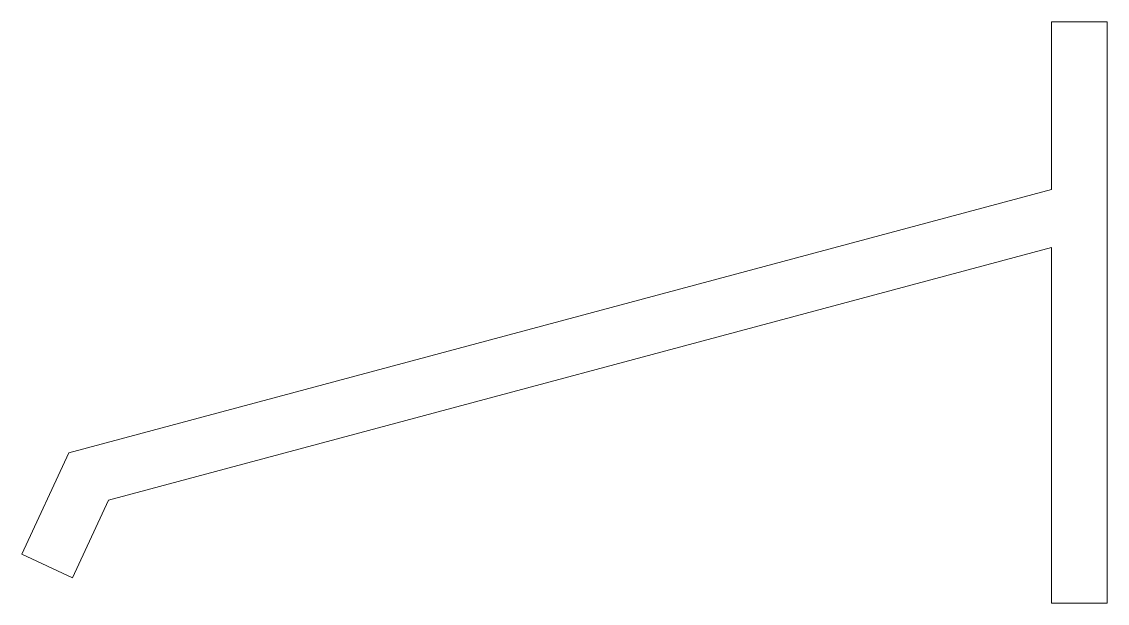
# Model space of a CAD drawing. Extents: x -36.9 to 2, y 0 to 20.8.
import ezdxf

# ---------------------------------------------------------------- set-up
doc = ezdxf.new("R2010")
doc.units = 0
doc.layers.add('s005-#def-solid-edge', color=7, linetype='CONTINUOUS')

msp = doc.modelspace()

# ---------------------------------------------------------------- linework, layer by layer
at = {"layer": 's005-#def-solid-edge', "color": 7, "linetype": 'CONTINUOUS', "lineweight": 5, "true_color": 0x000000}
msp.add_lwpolyline([(2, 20.8), (0, 20.8), (0, 14.8), (-35.16, 5.379), (-36.85, 1.754), (-35.038, 0.909), (-33.741, 3.689), (0, 12.729), (0, 0), (2, 0), (2, 20.8)], dxfattribs=at)

doc.saveas('drawing.dxf')
